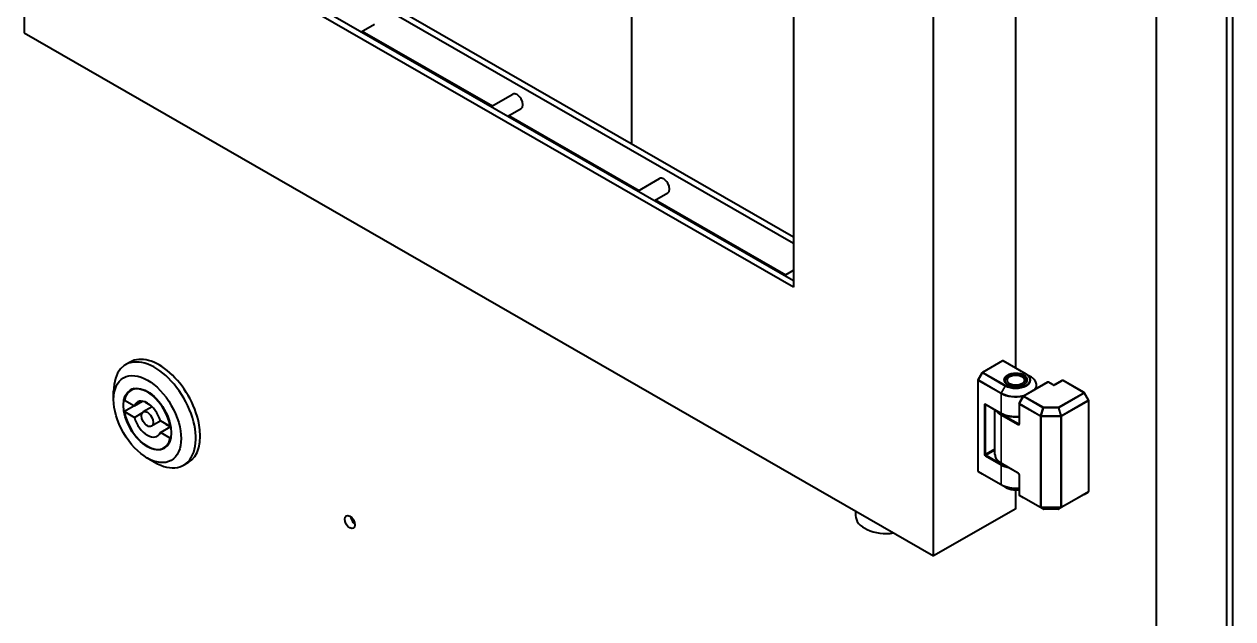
# Model space of a CAD drawing. Header units: millimetres. Extents: x 0 to 2970, y 0 to 2100.
# Drawn here: x 2546.8 to 2692.4, y 1552.4 to 1624.2 of the extents above; entities that cross this region are included whole.
import ezdxf

# ---------------------------------------------------------------- set-up
doc = ezdxf.new("R2010")
doc.units = ezdxf.units.MM
doc.header["$LTSCALE"] = 5
doc.layers.add('가시적인 것(ISO)', color=3, linetype='Continuous', lineweight=40)
doc.layers.add('가시적인 좁은 것(ISO)', color=3, linetype='Continuous', lineweight=35)

msp = doc.modelspace()

# ---------------------------------------------------------------- linework, layer by layer
at = {"layer": '가시적인 것(ISO)'}
for p, q in [((2683.257, 1454.987), (2683.257, 1716.602)), ((2546.785, 1708.576), (2546.785, 1623.143)), ((2691.742, 1517.101), (2691.742, 1657.962)), ((2692.449, 1516.694), (2692.449, 1658.006)), ((2656.387, 1560.027), (2656.387, 1645.461)), ((2619.971, 1643.745), (2619.971, 1609.768)), ((2639.505, 1632.496), (2639.505, 1592.436)), ((2666.286, 1582.699), (2666.286, 1628.098)), ((2639.505, 1592.436), (2580.638, 1626.335)), ((2581.345, 1626.742), (2639.505, 1593.25)), ((2592.04, 1625.852), (2639.505, 1598.519)), ((2587.393, 1623.259), (2589.004, 1624.187)), ((2639.505, 1597.704), (2591.333, 1625.445)), ((2546.785, 1623.143), (2656.387, 1560.027)), ((2587.534, 1623.34), (2603.208, 1614.314)), ((2603.067, 1614.233), (2605.683, 1615.74)), ((2605.071, 1613.079), (2606.681, 1614.007)), ((2605.212, 1613.16), (2620.885, 1604.134)), ((2620.745, 1604.054), (2623.361, 1605.56)), ((2622.749, 1602.9), (2624.359, 1603.827)), ((2622.889, 1602.98), (2638.563, 1593.955)), ((2638.422, 1593.874), (2639.505, 1594.497)), ((2559.555, 1583.417), (2559.025, 1583.111)), ((2664.687, 1583.563), (2662.271, 1582.171)), ((2667.544, 1581.975), (2664.787, 1583.563)), ((2661.745, 1581.288), (2662.234, 1582.135)), ((2667.549, 1581.972), (2668.04, 1581.687)), ((2661.731, 1581.238), (2661.731, 1570.269)), ((2665.541, 1581.659), (2665.363, 1581.556)), ((2667.032, 1581.659), (2667.209, 1581.556)), ((2670.125, 1580.994), (2667.22, 1579.321)), ((2668.786, 1580.223), (2668.786, 1580.627)), ((2670.791, 1580.668), (2670.225, 1580.994)), ((2671.893, 1581.198), (2670.974, 1580.668)), ((2674.545, 1579.728), (2671.993, 1581.198)), ((2557.569, 1578.878), (2557.569, 1579.896)), ((2560.028, 1580.227), (2559.638, 1580.003)), ((2666.695, 1578.438), (2667.184, 1579.284)), ((2675.07, 1578.845), (2674.581, 1579.692)), ((2558.871, 1578.823), (2560.066, 1578.134)), ((2561.057, 1578.692), (2558.871, 1577.433)), ((2560.066, 1578.134), (2561.039, 1578.695)), ((2562.215, 1578.024), (2561.135, 1577.403)), ((2561.338, 1578.618), (2561.931, 1578.276)), ((2662.665, 1578.305), (2664.539, 1577.226)), ((2663.786, 1572.261), (2663.786, 1577.66)), ((2666.681, 1578.388), (2666.681, 1575.948)), ((2675.084, 1567.826), (2675.084, 1578.795)), ((2558.871, 1577.433), (2560.066, 1576.744)), ((2560.066, 1576.744), (2561.019, 1577.293)), ((2563.24, 1576.307), (2562.133, 1575.67)), ((2564.398, 1575.64), (2563.203, 1576.328)), ((2563.203, 1574.938), (2564.445, 1575.654)), ((2564.398, 1574.25), (2563.203, 1574.938)), ((2564.443, 1575.665), (2564.398, 1575.64)), ((2564.02, 1573.294), (2563.631, 1573.07)), ((2564.466, 1574.289), (2564.398, 1574.25)), ((2561.619, 1571.844), (2562.499, 1571.333)), ((2566.542, 1571.284), (2566.012, 1570.979)), ((2666.59, 1570.016), (2664.539, 1571.197)), ((2662.27, 1569.898), (2661.781, 1570.182)), ((2665.028, 1568.31), (2662.271, 1569.898)), ((2666.681, 1569.858), (2666.681, 1567.418)), ((2666.286, 1565.728), (2666.286, 1568.009)), ((2674.545, 1567.455), (2671.488, 1565.695)), ((2674.545, 1567.455), (2675.034, 1567.739)), ((2667.22, 1567.048), (2666.731, 1567.332)), ((2669.569, 1565.695), (2667.22, 1567.048)), ((2646.98, 1565.444), (2646.98, 1564.898)), ((2666.286, 1565.728), (2656.387, 1560.027)), ((2671.439, 1565.682), (2669.619, 1565.682))]:
    msp.add_line(p, q, dxfattribs=at)
for centre, start, end in [((2664.737, 1583.476), 60.06401, 119.93599), ((2662.32, 1582.085), 119.93599, 149.99996), ((2661.831, 1581.238), 149.99996, 180), ((2670.175, 1580.907), 60.06401, 119.93599), ((2671.943, 1581.111), 60.06401, 119.93599), ((2667.27, 1579.234), 119.93599, 149.99996), ((2674.495, 1579.642), 30.00004, 60.06401), ((2666.781, 1578.388), 149.99996, 180), ((2674.984, 1578.795), 0, 30.00004), ((2661.831, 1570.269), 180, 239.87236), ((2666.781, 1567.418), 180, 239.87236), ((2674.984, 1567.826), 300.12764, 0), ((2669.619, 1565.782), 240.06401, 270), ((2671.439, 1565.782), 270, 299.93599)]:
    msp.add_arc(centre, 0.1, start, end, dxfattribs=at)
for centre, major_axis, ratio, start_param, end_param in [((2606.182, 1614.873), (-0.499, 0.867), 0.5780931, 3.1415927, 6.2831853), ((2623.86, 1604.693), (-0.499, 0.867), 0.5780931, 3.1415927, 6.2831853), ((2562.518, 1577.045), (3.493, -6.066), 0.5780931, 5.4958534, 10.2121098), ((2563.049, 1577.351), (3.493, -6.066), 0.5780931, 0, 3.1415927), ((2561.634, 1576.536), (-1.996, 3.466), 0.5780931, 4.1430572, 6.8563845), ((2666.286, 1581.029), (-1.3, 0), 0.5758617, 5.5016446, 6.2492598), ((2666.286, 1581.029), (1.3, 0), 0.5758617, 0.0339256, 0.7815407), ((2561.634, 1576.536), (-1.185, 2.058), 0.5780931, 4.2949368, 6.7045049), ((2561.634, 1576.536), (1.996, -3.466), 0.5780931, 4.1430572, 6.8563845), ((2561.634, 1576.536), (1.185, -2.058), 0.5780931, 4.2949368, 6.7045049), ((2563.897, 1577.839), (1.185, -2.058), 0.5780931, 5.3221343, 5.6773074), ((2586.737, 1564.524), (0.437, -0.758), 0.5780931, 4.0799089, 5.3448691), ((2650.73, 1564.898), (-3.75, 0), 0.5758617, 0, 1.7997543)]:
    msp.add_ellipse(centre, major_axis=major_axis, ratio=ratio, start_param=start_param, end_param=end_param, dxfattribs=at)
for centre, major_axis, ratio in [((2561.634, 1576.536), (-2.869, 4.983), 0.5780931), ((2561.634, 1576.536), (-2.034, 3.531), 0.5780931), ((2666.286, 1581.233), (-1.05, 0), 0.5758617), ((2561.634, 1576.536), (-0.499, 0.867), 0.5780931), ((2586.03, 1564.117), (0.437, -0.758), 0.5780931)]:
    msp.add_ellipse(centre, major_axis=major_axis, ratio=ratio, dxfattribs=at)
for points, knots in [([(2667.544, 1581.975), (2667.545, 1581.975), (2667.545, 1581.974), (2667.546, 1581.974), (2667.546, 1581.974), (2667.547, 1581.973), (2667.547, 1581.973), (2667.548, 1581.973), (2667.548, 1581.973), (2667.549, 1581.972), (2667.549, 1581.972), (2667.549, 1581.972)], [3.1415926536, 3.1415926536, 3.1415926536, 3.1415926536, 3.1423632304, 3.1423632304, 3.1431338072, 3.1431338072, 3.143904384, 3.143904384, 3.1446749608, 3.1446749608, 3.1454455376, 3.1454455376, 3.1454455376, 3.1454455376]), ([(2664.961, 1581.192), (2664.961, 1581.11), (2664.988, 1581.028), (2665.093, 1580.875), (2665.164, 1580.807), (2665.341, 1580.686), (2665.445, 1580.634), (2665.679, 1580.549), (2665.809, 1580.517), (2666.081, 1580.476), (2666.224, 1580.468), (2666.507, 1580.478), (2666.647, 1580.495), (2666.91, 1580.554), (2667.032, 1580.595), (2667.245, 1580.694), (2667.337, 1580.752), (2667.482, 1580.878), (2667.535, 1580.946), (2667.597, 1581.074), (2667.611, 1581.133), (2667.611, 1581.192)], [5.4977871, 5.4977871, 5.4977871, 5.4977871, 5.8773572, 5.8773572, 6.1999926, 6.1999926, 6.5073368, 6.5073368, 6.8158631, 6.8158631, 7.1264635, 7.1264635, 7.4376143, 7.4376143, 7.7475737, 7.7475737, 8.0552148, 8.0552148, 8.3644828, 8.3644828, 8.6393798, 8.6393798, 8.6393798, 8.6393798]), ([(2668.786, 1580.627), (2668.786, 1580.708), (2668.775, 1580.789), (2668.732, 1580.948), (2668.699, 1581.026), (2668.615, 1581.176), (2668.563, 1581.249), (2668.442, 1581.387), (2668.372, 1581.452), (2668.217, 1581.576), (2668.132, 1581.634), (2668.04, 1581.687)], [2.35619449, 2.35619449, 2.35619449, 2.35619449, 2.51250355, 2.51250355, 2.6688126, 2.6688126, 2.82512166, 2.82512166, 2.98143071, 2.98143071, 3.13773977, 3.13773977, 3.13773977, 3.13773977]), ([(2670.791, 1580.668), (2670.796, 1580.666), (2670.801, 1580.663), (2670.816, 1580.657), (2670.824, 1580.655), (2670.844, 1580.651), (2670.855, 1580.649), (2670.878, 1580.648), (2670.89, 1580.648), (2670.913, 1580.649), (2670.924, 1580.651), (2670.944, 1580.656), (2670.953, 1580.659), (2670.966, 1580.664), (2670.97, 1580.666), (2670.974, 1580.668)], [1.5707963, 1.5707963, 1.5707963, 1.5707963, 1.7772901, 1.7772901, 2.0006727, 2.0006727, 2.2397467, 2.2397467, 2.4877932, 2.4877932, 2.7355384, 2.7355384, 2.97324, 2.97324, 3.1415927, 3.1415927, 3.1415927, 3.1415927]), ([(2662.652, 1578.311), (2662.652, 1578.311), (2662.652, 1578.311), (2662.653, 1578.311), (2662.654, 1578.31), (2662.659, 1578.309), (2662.662, 1578.307), (2662.665, 1578.305)], [4.33310665, 4.33310665, 4.33310665, 4.33310665, 4.3990032, 4.3990032, 4.55569609, 4.55569609, 4.71238898, 4.71238898, 4.71238898, 4.71238898]), ([(2664.539, 1577.226), (2664.732, 1577.115), (2664.955, 1577.023), (2665.437, 1576.886), (2665.697, 1576.841), (2666.2, 1576.802), (2666.443, 1576.804), (2666.681, 1576.826)], [0, 0, 0, 0, 0.32680869, 0.32680869, 0.65285733, 0.65285733, 0.9467814, 0.9467814, 0.9467814, 0.9467814]), ([(2666.681, 1575.948), (2666.681, 1575.944), (2666.681, 1575.941), (2666.68, 1575.936), (2666.68, 1575.934), (2666.679, 1575.933), (2666.679, 1575.933), (2666.679, 1575.933)], [3.14159265, 3.14159265, 3.14159265, 3.14159265, 3.29905903, 3.29905903, 3.4565254, 3.4565254, 3.5247424, 3.5247424, 3.5247424, 3.5247424]), ([(2663.786, 1572.261), (2663.786, 1572.179), (2663.797, 1572.098), (2663.841, 1571.938), (2663.874, 1571.86), (2663.959, 1571.709), (2664.012, 1571.636), (2664.134, 1571.498), (2664.204, 1571.432), (2664.361, 1571.308), (2664.447, 1571.25), (2664.539, 1571.197)], [0.78539816, 0.78539816, 0.78539816, 0.78539816, 0.9424778, 0.9424778, 1.09955743, 1.09955743, 1.25663706, 1.25663706, 1.41371669, 1.41371669, 1.57079633, 1.57079633, 1.57079633, 1.57079633]), ([(2666.681, 1569.858), (2666.681, 1569.863), (2666.681, 1569.869), (2666.678, 1569.885), (2666.676, 1569.893), (2666.67, 1569.912), (2666.666, 1569.923), (2666.656, 1569.943), (2666.65, 1569.953), (2666.637, 1569.972), (2666.63, 1569.981), (2666.616, 1569.996), (2666.609, 1570.003), (2666.598, 1570.011), (2666.594, 1570.014), (2666.59, 1570.016)], [3.1415927, 3.1415927, 3.1415927, 3.1415927, 3.3485711, 3.3485711, 3.5722397, 3.5722397, 3.8114088, 3.8114088, 4.0593907, 4.0593907, 4.3069641, 4.3069641, 4.5444705, 4.5444705, 4.712389, 4.712389, 4.712389, 4.712389]), ([(2665.028, 1568.31), (2665.163, 1568.233), (2665.317, 1568.168), (2665.65, 1568.071), (2665.829, 1568.038), (2666.196, 1568.004), (2666.383, 1568.005), (2666.605, 1568.025), (2666.643, 1568.029), (2666.681, 1568.034)], [0, 0, 0, 0, 0.3149298, 0.3149298, 0.6298597, 0.6298597, 0.9447895, 0.9447895, 1.0108117, 1.0108117, 1.0108117, 1.0108117])]:
    msp.add_open_spline(points, degree=3, knots=knots, dxfattribs=at)
at = {"layer": '가시적인 좁은 것(ISO)'}
for p, q in [((2664.737, 1583.558), (2662.32, 1582.166)), ((2667.494, 1581.97), (2664.737, 1583.558)), ((2661.781, 1581.267), (2662.27, 1582.114)), ((2662.27, 1582.114), (2665.028, 1580.526)), ((2662.32, 1582.166), (2665.078, 1580.578)), ((2664.519, 1579.609), (2661.761, 1581.197)), ((2661.761, 1581.197), (2661.761, 1570.228)), ((2664.539, 1579.679), (2661.781, 1581.267)), ((2665.028, 1580.526), (2664.539, 1579.679)), ((2670.175, 1580.989), (2667.27, 1579.316)), ((2670.741, 1580.663), (2670.175, 1580.989)), ((2671.943, 1581.193), (2671.024, 1580.663)), ((2674.495, 1579.723), (2671.943, 1581.193)), ((2664.519, 1577.272), (2664.519, 1579.609)), ((2666.731, 1578.417), (2667.22, 1579.263)), ((2667.22, 1579.263), (2669.569, 1577.911)), ((2667.27, 1579.316), (2669.619, 1577.963)), ((2671.439, 1577.963), (2674.495, 1579.723)), ((2671.489, 1577.911), (2674.545, 1579.671)), ((2675.034, 1578.824), (2674.545, 1579.671)), ((2662.503, 1572.301), (2662.503, 1578.269)), ((2662.645, 1578.351), (2664.519, 1577.272)), ((2662.645, 1578.269), (2662.686, 1578.293)), ((2662.645, 1572.301), (2662.645, 1578.269)), ((2669.262, 1576.877), (2666.711, 1578.347)), ((2666.711, 1578.347), (2666.711, 1575.908)), ((2669.283, 1576.947), (2666.731, 1578.417)), ((2669.283, 1576.947), (2669.569, 1577.911)), ((2669.333, 1576.935), (2669.619, 1577.899)), ((2669.619, 1577.963), (2671.439, 1577.963)), ((2669.619, 1577.963), (2669.619, 1577.899)), ((2669.619, 1577.899), (2671.439, 1577.899)), ((2671.439, 1577.899), (2671.439, 1577.963)), ((2671.725, 1576.935), (2671.439, 1577.899)), ((2671.775, 1576.947), (2671.489, 1577.911)), ((2675.034, 1578.824), (2671.775, 1576.947)), ((2675.054, 1578.754), (2671.796, 1576.877)), ((2675.054, 1567.785), (2675.054, 1578.754)), ((2664.519, 1577.006), (2666.569, 1575.825)), ((2664.519, 1571.243), (2664.519, 1577.006)), ((2664.589, 1577.129), (2666.64, 1575.948)), ((2669.262, 1576.877), (2669.262, 1565.908)), ((2671.725, 1576.935), (2669.333, 1576.935)), ((2669.333, 1576.861), (2669.333, 1576.935)), ((2671.725, 1576.861), (2669.333, 1576.861)), ((2669.333, 1576.861), (2669.333, 1565.891)), ((2671.725, 1576.935), (2671.725, 1576.861)), ((2671.725, 1576.861), (2671.725, 1565.891)), ((2671.796, 1576.877), (2671.796, 1565.908)), ((2666.64, 1575.948), (2666.681, 1575.972)), ((2662.645, 1572.301), (2663.786, 1572.958)), ((2664.519, 1570.977), (2662.645, 1572.056)), ((2662.715, 1572.178), (2663.786, 1572.795)), ((2664.589, 1571.099), (2662.715, 1572.178)), ((2666.569, 1570.062), (2664.519, 1571.243)), ((2664.519, 1568.64), (2664.519, 1570.977)), ((2661.761, 1570.228), (2664.519, 1568.64)), ((2662.27, 1569.898), (2661.781, 1570.182)), ((2661.781, 1570.182), (2664.539, 1568.594)), ((2665.028, 1568.31), (2662.27, 1569.898)), ((2666.711, 1569.817), (2666.711, 1567.378)), ((2665.028, 1568.31), (2664.539, 1568.594)), ((2669.262, 1565.908), (2666.711, 1567.378)), ((2674.545, 1567.455), (2671.489, 1565.695)), ((2671.775, 1565.862), (2675.034, 1567.739)), ((2671.796, 1565.908), (2675.054, 1567.785)), ((2674.545, 1567.455), (2675.034, 1567.739)), ((2667.22, 1567.048), (2666.731, 1567.332)), ((2669.283, 1565.862), (2666.731, 1567.332)), ((2669.569, 1565.695), (2667.22, 1567.048)), ((2669.333, 1565.891), (2671.725, 1565.891)), ((2669.333, 1565.85), (2669.333, 1565.891)), ((2671.725, 1565.891), (2671.725, 1565.85)), ((2669.283, 1565.862), (2669.569, 1565.695)), ((2669.333, 1565.85), (2669.619, 1565.683)), ((2669.333, 1565.85), (2671.725, 1565.85)), ((2671.439, 1565.683), (2669.619, 1565.683)), ((2669.619, 1565.683), (2669.619, 1565.682)), ((2671.725, 1565.85), (2671.439, 1565.683)), ((2671.439, 1565.683), (2671.439, 1565.682)), ((2671.775, 1565.862), (2671.489, 1565.695))]:
    msp.add_line(p, q, dxfattribs=at)
for centre, major_axis, ratio, start_param, end_param in [((2664.737, 1583.476), (-0.0499, 0.0867), 0.5780931, 5.4997209, 6.2831853), ((2664.737, 1583.476), (0.0499, 0.0867), 0.5780931, 0, 0.7834647), ((2662.32, 1582.085), (-0.0866, 0.05), 0.0015778, 5.328781, 6.2831873), ((2662.32, 1582.085), (0.0499, 0.0867), 0.5780931, 0.7834642, 1.5688624), ((2662.32, 1582.085), (-0.0499, 0.0867), 0.5780931, 5.4997209, 6.2831853), ((2666.286, 1581.192), (-1.325, 0), 0.5758617, 3.1415927, 6.2831853), ((2666.286, 1581.25), (1.779, 0), 0.5758617, 3.9269908, 7.0647306), ((2666.286, 1581.274), (1.709, 0), 0.5758617, 3.9269908, 7.0685835), ((2667.494, 1581.888), (0.0499, 0.0867), 0.5780931, 0, 0.783469), ((2661.831, 1581.238), (-0.1, 0), 0.5758617, 0, 0.7853982), ((2661.831, 1581.238), (-0.0866, 0.05), 0.0015778, 5.3287797, 6.2831853), ((2661.831, 1581.238), (0.0499, 0.0867), 0.5780931, 1.5688629, 2.3542608), ((2665.078, 1580.497), (-0.0499, -0.0867), 0.5780931, 3.9250586, 4.7104565), ((2666.286, 1580.685), (2.471, 0), 0.5758617, 5.8305356, 7.0647306), ((2666.286, 1580.627), (2.5, 0), 0.5758617, 5.9355998, 6.2831853), ((2670.175, 1580.907), (-0.0499, 0.0867), 0.5780931, 5.4997209, 6.2831853), ((2670.175, 1580.907), (0.0499, 0.0867), 0.5780931, 0, 0.7834645), ((2670.741, 1580.582), (0.0499, 0.0867), 0.5780931, 0, 0.7834645), ((2670.882, 1580.745), (0.2, 0), 0.5758617, 3.9269908, 5.4977871), ((2671.024, 1580.582), (-0.0499, 0.0867), 0.5780931, 5.4997209, 6.2831853), ((2671.943, 1581.111), (-0.0499, 0.0867), 0.5780931, 5.4997209, 6.2831853), ((2671.943, 1581.111), (0.0499, 0.0867), 0.5780931, 0, 0.7834645), ((2664.589, 1579.65), (0.0499, 0.0867), 0.5780931, 1.5688672, 2.3542671), ((2666.286, 1580.627), (-2.5, 0), 0.5758617, 0.7853982, 1.9376237), ((2666.286, 1580.685), (-2.471, 0), 0.5758617, 0.7853982, 2.023446), ((2667.27, 1579.234), (-0.0866, 0.05), 0.0015778, 5.328772, 6.2831739), ((2667.27, 1579.234), (-0.0499, 0.0867), 0.5780931, 5.4997209, 6.2831853), ((2667.27, 1579.234), (0.0499, 0.0867), 0.5780931, 0.7834645, 1.5688626), ((2674.495, 1579.642), (0.0499, 0.0867), 0.5780931, 0, 0.7834645), ((2674.495, 1579.642), (-0.0499, 0.0867), 0.5780931, 4.7143227, 5.4997209), ((2674.495, 1579.642), (0.0866, 0.05), 0.0015778, 0, 0.9544056), ((2662.645, 1578.188), (-0.1, 0.173), 0.5780931, 5.4997209, 7.0705172), ((2662.574, 1578.31), (0.1, 0), 0.5758617, 3.9269908, 5.4977871), ((2662.715, 1578.392), (-0.0499, -0.0867), 0.5780931, 5.4958534, 6.2831853), ((2662.715, 1578.228), (-0.0499, 0.0867), 0.5780931, 0.1664309, 0.7873319), ((2666.286, 1578.024), (-2.5, 0), 0.5758617, 0.3036245, 0.7853982), ((2666.781, 1578.388), (-0.1, 0), 0.5758617, 0, 0.7853982), ((2666.781, 1578.388), (-0.0866, 0.05), 0.0015778, 5.3287797, 6.2831853), ((2666.781, 1578.388), (0.0499, 0.0867), 0.5780931, 1.5688626, 2.3542608), ((2669.619, 1577.882), (-0.0499, -0.0867), 0.5780931, 3.9250571, 4.7104553), ((2669.619, 1577.882), (0.0959, -0.0285), 0.1640073, 1.6195116, 2.16754), ((2671.439, 1577.882), (-0.0499, 0.0867), 0.5780931, 4.7143227, 5.4997209), ((2671.439, 1577.882), (0.0959, 0.0285), 0.1640073, 0.9740526, 1.522081), ((2674.984, 1578.795), (0.0866, 0.05), 0.0015778, 0, 0.9544056), ((2674.984, 1578.795), (-0.0499, 0.0867), 0.5780931, 3.9289245, 4.7143227), ((2674.984, 1578.795), (0.1, 0), 0.5758617, 5.4977871, 6.2831853), ((2666.286, 1578.106), (2.4, 0), 0.5758617, 3.661358, 3.9269908), ((2666.286, 1578.29), (2.5, 0), 0.5758617, 3.9269908, 4.8710436), ((2664.589, 1577.313), (-0.0499, -0.0867), 0.5780931, 5.4958534, 6.2831853), ((2664.589, 1577.047), (-0.0499, -0.0867), 0.5780931, 3.9250571, 5.4958534), ((2669.333, 1576.918), (0.0499, 0.0867), 0.5780931, 1.5688626, 2.3542608), ((2669.333, 1576.918), (-0.1, 0), 0.5758617, 0.7853982, 1.5707963), ((2669.333, 1576.918), (0.0959, -0.0285), 0.1640073, 1.6195116, 2.16754), ((2671.725, 1576.918), (0.0959, 0.0285), 0.1640073, 0.9740526, 1.522081), ((2671.725, 1576.918), (-0.1, 0), 0.5758617, 1.5707963, 2.3561945), ((2671.725, 1576.918), (0.0499, -0.0867), 0.5780931, 0.7873319, 1.57273), ((2666.64, 1575.866), (-0.0499, -0.0867), 0.5780931, 3.9250571, 5.4958534), ((2666.569, 1575.989), (0.1, -0.173), 0.5780931, 5.4997209, 7.0705172), ((2666.64, 1576.03), (0.0499, -0.0867), 0.5780931, 5.4997209, 6.1167544), ((2666.781, 1575.948), (-0.1, 0), 0.5758617, 0, 0.7853982), ((2662.645, 1572.22), (0.1, -0.173), 0.5780931, 3.9289245, 5.4997209), ((2662.574, 1572.342), (-0.1, 0), 0.5758617, 0.7853982, 2.3561945), ((2662.715, 1572.26), (-0.0499, 0.0867), 0.5780931, 0.7873319, 2.3581282), ((2662.715, 1572.097), (0.0499, 0.0867), 0.5780931, 0.7834645, 2.3542608), ((2666.286, 1572.261), (-2.5, 0), 0.5758617, 0, 0.7853982), ((2661.831, 1570.269), (-0.1, 0), 0.5758617, 0, 0.7853982), ((2664.589, 1571.283), (-0.0499, -0.0867), 0.5780931, 5.4958534, 6.2831853), ((2664.589, 1571.018), (0.0499, 0.0867), 0.5780931, 0.7834645, 2.3542608), ((2666.286, 1571.995), (-2.5, 0), 0.5758617, 0.7853982, 1.2671718), ((2666.286, 1572.077), (-2.4, 0), 0.5758617, 0.7853982, 1.051031), ((2661.831, 1570.269), (-0.0499, -0.0867), 0.5780931, 5.4958534, 6.2812513), ((2661.831, 1570.269), (-0.0502, -0.0865), 0.8159693, 0, 0.0027294), ((2666.569, 1569.898), (-0.1, 0.173), 0.5780931, 3.9289245, 5.4997209), ((2666.64, 1570.103), (-0.0499, -0.0867), 0.5780931, 5.4958534, 6.2831853), ((2666.781, 1569.858), (-0.1, 0), 0.5758617, 0, 0.7853982), ((2664.589, 1568.681), (-0.0499, -0.0867), 0.5780931, 5.4958555, 6.281253), ((2666.286, 1569.658), (2.5, 0), 0.5758617, 3.9269908, 4.8710436), ((2666.286, 1569.6), (2.471, 0), 0.5758617, 3.9269908, 4.8729407), ((2666.286, 1569.035), (-1.779, 0), 0.5758617, 0.7853982, 1.7946457), ((2666.781, 1567.418), (-0.1, 0), 0.5758617, 0, 0.7853982), ((2666.781, 1567.418), (-0.0499, -0.0867), 0.5780931, 5.4958534, 6.2812516), ((2674.984, 1567.826), (0.0499, -0.0867), 0.5780931, 0.0019337, 0.7873319), ((2674.984, 1567.826), (0.0502, -0.0865), 0.8159693, 6.2804559, 6.2831853), ((2674.984, 1567.826), (0.1, 0), 0.5758617, 5.4977871, 6.2831853), ((2666.781, 1567.418), (-0.0502, -0.0865), 0.8159693, 0, 0.0027294), ((2669.333, 1565.949), (0.1, 0), 0.5758617, 3.9269908, 4.712389), ((2669.333, 1565.949), (-0.0499, -0.0867), 0.5780931, 5.4958534, 6.2812516), ((2671.725, 1565.949), (0.1, 0), 0.5758617, 4.712389, 5.4977871), ((2671.725, 1565.949), (0.0499, -0.0867), 0.5780931, 0.0019337, 0.7873319), ((2669.333, 1565.949), (-0.0504, -0.0864), 0.9455649, 0.0048485, 0.5528769), ((2669.619, 1565.782), (-0.0504, -0.0864), 0.9455649, 0.0048485, 0.5528769), ((2669.619, 1565.782), (-0.0499, -0.0867), 0.5780931, 6.2812516, 6.2831853), ((2671.439, 1565.782), (0.0504, -0.0864), 0.9455649, 5.7303084, 6.2783368), ((2671.439, 1565.782), (0.0499, -0.0867), 0.5780931, 0, 0.0019337), ((2671.725, 1565.949), (0.0504, -0.0864), 0.9455649, 5.7303084, 6.2783368)]:
    msp.add_ellipse(centre, major_axis=major_axis, ratio=ratio, start_param=start_param, end_param=end_param, dxfattribs=at)
msp.add_ellipse((2666.286, 1581.274), major_axis=(1.425, 0), ratio=0.5758617, dxfattribs=at)

doc.saveas('drawing.dxf')
